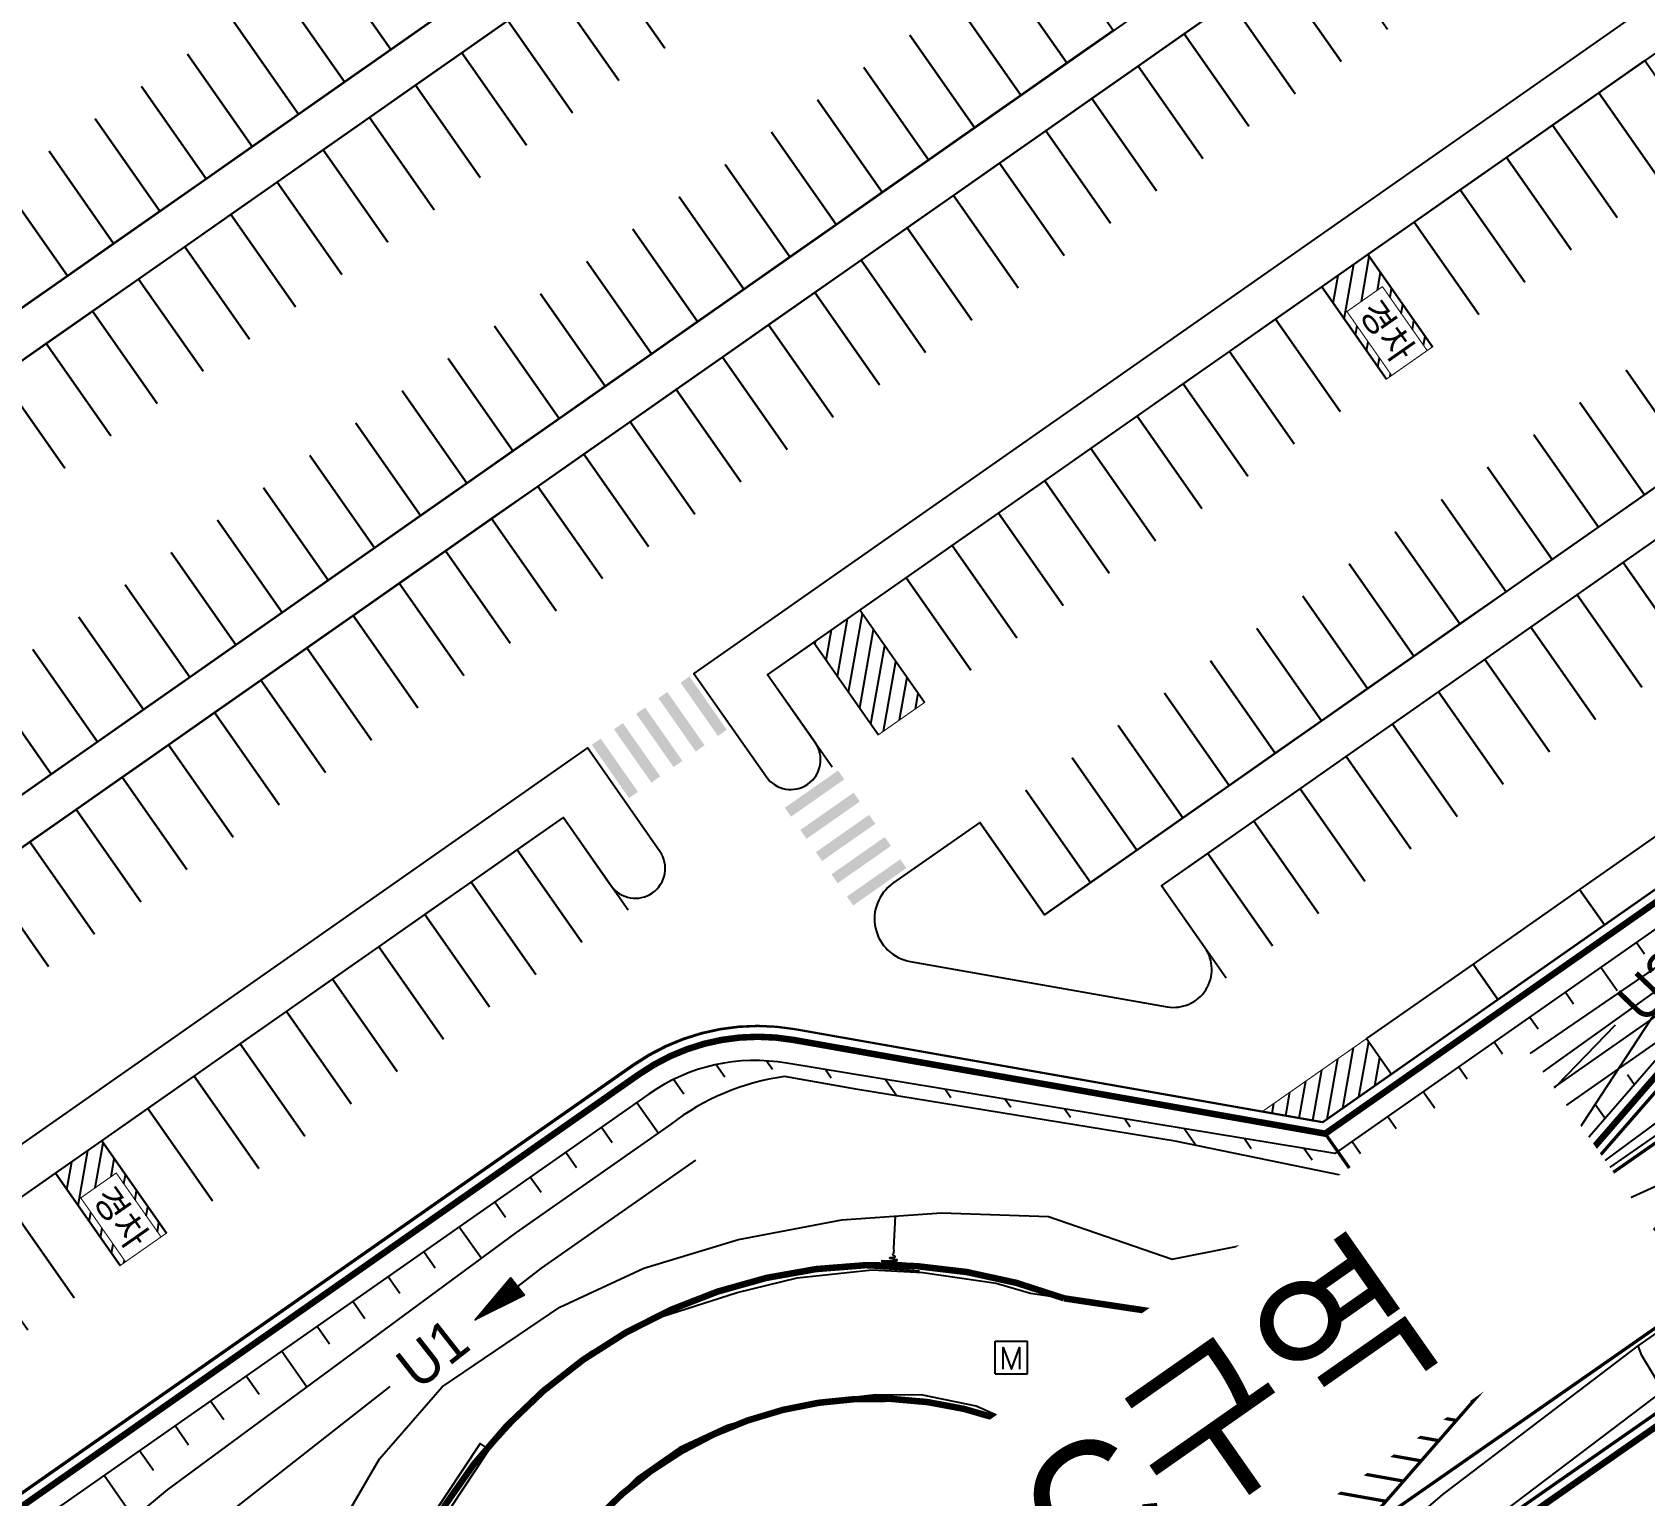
# Model space of a CAD drawing. Header units: millimetres. Extents: x 152904052 to 153933663, y 538271515 to 539240469.
# Drawn here: x 153312901 to 153387283, y 538487120 to 538554646 of the extents above; entities that cross this region are included whole.
import ezdxf
from ezdxf.enums import TextEntityAlignment as Align

# ---------------------------------------------------------------- set-up
doc = ezdxf.new("R2010")
doc.units = ezdxf.units.MM
doc.set_wipeout_variables(frame=1)
doc.layers.add('SCHM', color=9, linetype='Continuous')
doc.layers.add('TEXT', color=7, linetype='Continuous')
doc.styles.add('IIAC FONT', font='Gulim.ttf')
doc.styles.add('굴림', font='Gulim.ttf')

msp = doc.modelspace()

# ---------------------------------------------------------------- hatches: boundary and pattern name
at = {"layer": 'SCHM'}
h = msp.add_hatch(dxfattribs=at)
h.set_pattern_fill('ANSI31', color=256, scale=200, angle=35)
h.set_pattern_definition([(80, (123070761.2, 494261931), (-625.352923, 110.266593), [])])
h.paths.add_polyline_path([(153374511, 538544390.3), (153372381.2, 538542899), (153375363.8, 538538639.4), (153375609.6, 538538811.5), (153373544.7, 538541760.4), (153375183, 538542907.6), (153377247.9, 538539958.6), (153377493.6, 538540130.7)])
h = msp.add_hatch(dxfattribs=at)
h.set_pattern_fill('ANSI31', color=256, scale=200, angle=35)
h.set_pattern_definition([(80, (123045298.8, 494266564.3), (-625.352923, 110.266593), [])])
h.paths.add_polyline_path([(153351936.1, 538522235.1), (153354065.9, 538523726.4), (153351083.3, 538527986), (153348953.5, 538526494.7)])
h = msp.add_hatch(dxfattribs=at)
h.set_pattern_fill('ANSI31', color=256, scale=200, angle=35)
h.set_pattern_definition([(80, (122809884.9, 494497989), (-625.352923, 110.266593), [])])
h.paths.add_polyline_path([(153374450.5, 538508213), (153369642.4, 538504846.3), (153372427.9, 538504355.2), (153375597.7, 538506574.7)])
h = msp.add_hatch(dxfattribs=at)
h.set_pattern_fill('ANSI31', color=256, scale=200, angle=35)
h.set_pattern_definition([(80, (123012355.6, 494221035), (-625.352923, 110.266593), [])])
h.paths.add_polyline_path([(153316105.5, 538503494.3), (153313975.7, 538502003), (153316958.3, 538497743.4), (153317204, 538497915.5), (153315139.1, 538500864.4), (153316777.4, 538502011.6), (153318842.3, 538499062.6), (153319088.1, 538499234.7)])
h = msp.add_hatch(dxfattribs=at)
h.set_pattern_fill('HONEY', color=256, scale=1000, angle=34.959635, style=0, pattern_type=2)
h.set_pattern_definition([(79.959635, (153755015.5, 539335877.32), (-266.06227, 732.60553), [450, -900]), (199.959635, (153755015.5, 539335877.32), (-501.42387, -596.71945), [450, -900]), (139.959635, (153754326.46, 539336456.3), (-767.48614, 135.88609), [450, -900])])
h.paths.add_polyline_path([(153366298.5, 538493936.7), (153365261.1, 538494690.6), (153364126.9, 538494560.6), (153361847.3, 538493221.9), (153360831.4, 538491389.5), (153360940.9, 538491160), (153361125.4, 538490677), (153362498.7, 538489953.9), (153364191.8, 538490525.6), (153366218.2, 538492299.4), (153366692.1, 538493446.8)], flags=0)
h = msp.add_hatch(color=256, dxfattribs=at)
h.dxf.hatch_style = 1
h.paths.add_polyline_path([(153365937.6, 538487107.1), (153364319.9, 538485058.8), (153366798, 538485878.4), (153368415.7, 538487926.7)])
h.paths.add_polyline_path([(153367560.5, 538487327.8), (153366618.3, 538486134.9), (153365175.1, 538485657.6), (153366117.3, 538486850.5)], flags=16)

# ---------------------------------------------------------------- linework, layer by layer
for p, q in [((153381902.3, 538500457.4), (153389650.2, 538512291.3)), ((153386896.3, 538512650), (153387265.7, 538512122.5)), ((153385258, 538511502.9), (153386003.9, 538510437.7)), ((153383619.7, 538510355.7), (153383996.1, 538509818.1)), ((153381981.4, 538509208.6), (153382361.3, 538508666)), ((153380343.1, 538508061.4), (153380726.5, 538507513.8)), ((153344452.8, 538507014.6), (153344853.3, 538506442.7)), ((153346775.1, 538507185), (153347043, 538506802.4)), ((153349501.7, 538506777.9), (153349761.3, 538506407.1)), ((153378704.8, 538506914.3), (153379091.7, 538506361.6)), ((153342487.7, 538506334.3), (153342958.2, 538505662.2)), ((153352261.2, 538506323.8), (153352786.6, 538505573.5)), ((153386797.4, 538506091.1), (153386485.6, 538506536.4)), ((153340791, 538505270.5), (153341783.3, 538503853.4)), ((153355020.8, 538505869.7), (153355281.3, 538505497.6)), ((153357780.3, 538505415.5), (153358038.6, 538505046.6)), ((153377066.5, 538505767.1), (153377841.1, 538504660.8)), ((153360539.8, 538504961.4), (153360796, 538504595.5)), ((153363299.3, 538504507.3), (153363553.4, 538504144.5)), ((153375428.2, 538504620), (153375815.8, 538504066.3)), ((153385445.4, 538504535.1), (153384994.1, 538505179.7)), ((153339152.7, 538504123.4), (153339648.8, 538503414.8)), ((153366058.9, 538504053.2), (153366596.7, 538503285)), ((153368818.4, 538503599.1), (153369134.8, 538503147.2)), ((153371577.9, 538503144.9), (153371941.8, 538502625.2)), ((153373789.9, 538503472.8), (153374177.9, 538502918.7)), ((153384093.4, 538502979.1), (153383953.8, 538503178.4)), ((153337514.4, 538502976.2), (153338010.5, 538502267.7)), ((153335876.1, 538501829.1), (153336372.2, 538501120.5)), ((153382741.3, 538501423.1), (153382687.9, 538501499.4)), ((153334237.7, 538500681.9), (153334733.9, 538499973.4)), ((153332599.4, 538499534.8), (153333619.8, 538498077.6)), ((153330961.1, 538498387.6), (153331485.4, 538497638.9)), ((153329322.8, 538497240.5), (153329861.1, 538496471.7)), ((153327684.5, 538496093.3), (153328236.9, 538495304.5)), ((153326046.2, 538494946.2), (153326612.6, 538494137.3)), ((153324407.9, 538493799), (153325568.8, 538492141.1)), ((153322769.6, 538492651.9), (153323364.1, 538491802.8)), ((153321131.3, 538491504.7), (153321739.9, 538490635.6)), ((153319493, 538490357.5), (153320115.6, 538489468.4)), ((153317854.7, 538489210.4), (153318491.4, 538488301.2)), ((153316216.4, 538488063.2), (153317585.4, 538486108.1))]:
    msp.add_line(p, q, dxfattribs=at)
at = {"layer": 'SCHM', "const_width": 300}
for points in [[(153382280.1, 538500129.9), (153391066.5, 538510265.4), (153422858.3, 538532437.8, 0.4143172), (153425623.6, 538548104.4), (153408712.5, 538572245.2, 0.4141458), (153407319.9, 538572490.6), (153403311.7, 538569684, 0.4142136), (153403066.1, 538568291.2), (153423313.3, 538539375.2), (153372545, 538503826.8), (153348008.6, 538508153.2, 0.1989124), (153340909.9, 538506579.5), (153283005.5, 538466034.4), (153077550.5, 538759454.5)], [(153317735.7, 538454797.3), (153323314.7, 538463554.4), (153328258.1, 538473387.3, -0.5322184), (153360507.4, 538496226.9), (153368398.6, 538495046.4), (153373397.6, 538496673.4), (153380725.6, 538501629.4), (153382265.9, 538500165.3)], [(153361969.5, 538488392.2, 0.7113252), (153334831.8, 538468825.6), (153345052.3, 538477564.3), (153356535.5, 538485572.9), (153361988.5, 538488366.2)]]:
    msp.add_lwpolyline(points, format="xyb", dxfattribs=at)
at = {"layer": 'SCHM', "ltscale": 0.0008}
for points in [[(153392383.1, 538590870.6, 1.0251063), (153394635.6, 538592447.8), (153389185.9, 538600231.2, 1), (153386933.2, 538598653.8), (153389069.8, 538595602.5), (153262756.6, 538507157), (153260620, 538510208.3, 1), (153258367.3, 538508631), (153263787.6, 538500890, 1), (153266040.3, 538502467.4), (153263903.7, 538505518.7), (153390217, 538593964.2)], [(153391632.6, 538567882.9, 1.0250702), (153393885.2, 538569460.1), (153388435.4, 538577243.4, 1), (153386182.8, 538575666.1), (153388319.3, 538572614.7), (153273310.4, 538492084.6), (153271173.8, 538495135.9, 1), (153268921.1, 538493558.6), (153274341.4, 538485817.6, 1), (153276594.1, 538487395), (153274457.5, 538490446.3), (153389466.5, 538570976.4)], [(153404492, 538565383.2), (153403344.8, 538567021.5), (153343423.8, 538525064.4), (153346764.9, 538520292.8, 1), (153349017.6, 538521870.1), (153346823.7, 538525003.4)], [(153366996.2, 538512408.1), (153364995.6, 538515265.3), (153407591.5, 538545091.2), (153409946.6, 538541727.8, 1.0249981), (153412199.3, 538543305), (153408877.9, 538548048.5), (153406703.6, 538551153.6, 1.0249981), (153404451.1, 538549576.2), (153406444.3, 538546729.5), (153359588.8, 538513921), (153356606.2, 538518180.6), (153352605.2, 538515379, 0.6681786), (153353405.1, 538511771.1), (153365258.8, 538509681, 0.6681786)], [(153282028.7, 538479633.5), (153337403.4, 538518407.3), (153339597.3, 538515274, 1), (153341850, 538516851.3), (153338508.9, 538521622.9), (153278628.9, 538479694.5), (153281970, 538474922.9, 1), (153284222.7, 538476500.2)]]:
    msp.add_lwpolyline(points, format="xyb", close=True, dxfattribs=at)
at = {"layer": 'SCHM', "ltscale": 0.005, "const_width": 100}
msp.add_lwpolyline([(153372427.9, 538504355.2), (153422617, 538539498), (153394798.3, 538579227.2)], dxfattribs=at)
at = {"layer": 'SCHM'}
for points in [[(153326452.9, 538558105.7), (153329435.5, 538553846.1), (153331565.3, 538555337.4), (153328582.7, 538559597)], [(153342084.5, 538553913.4), (153339101.9, 538558173), (153341231.7, 538559664.3), (153344214.3, 538555404.7)], [(153357649.4, 538557487.4), (153360632, 538553227.9), (153362761.8, 538554719.2), (153359779.2, 538558978.7)], [(153373280.9, 538553295.2), (153370298.3, 538557554.7), (153372428.1, 538559046), (153375410.7, 538554786.5)], [(153324323.2, 538556614.4), (153327305.8, 538552354.8), (153329435.5, 538553846.1), (153326452.9, 538558105.7)], [(153339954.7, 538552422.1), (153336972.1, 538556681.7), (153339101.9, 538558173), (153342084.5, 538553913.4)], [(153355519.6, 538555996.1), (153358502.2, 538551736.6), (153360632, 538553227.9), (153357649.4, 538557487.4)], [(153371151.1, 538551803.9), (153368168.5, 538556063.4), (153370298.3, 538557554.7), (153373280.9, 538553295.2)], [(153322193.4, 538555123.1), (153325176, 538550863.5), (153327305.8, 538552354.8), (153324323.2, 538556614.4)], [(153337824.9, 538550930.8), (153334842.3, 538555190.4), (153336972.1, 538556681.7), (153339954.7, 538552422.1)], [(153353389.8, 538554504.8), (153356372.4, 538550245.3), (153358502.2, 538551736.6), (153355519.6, 538555996.1)], [(153369021.3, 538550312.6), (153366038.7, 538554572.1), (153368168.5, 538556063.4), (153371151.1, 538551803.9)], [(153320063.6, 538553631.8), (153323046.2, 538549372.2), (153325176, 538550863.5), (153322193.4, 538555123.1)], [(153335695.1, 538549439.5), (153332712.5, 538553699.1), (153334842.3, 538555190.4), (153337824.9, 538550930.8)], [(153351260, 538553013.5), (153354242.6, 538548754), (153356372.4, 538550245.3), (153353389.8, 538554504.8)], [(153366891.5, 538548821.3), (153363908.9, 538553080.8), (153366038.7, 538554572.1), (153369021.3, 538550312.6)], [(153317933.8, 538552140.5), (153320916.4, 538547880.9), (153323046.2, 538549372.2), (153320063.6, 538553631.8)], [(153333565.3, 538547948.2), (153330582.7, 538552207.8), (153332712.5, 538553699.1), (153335695.1, 538549439.5)], [(153349130.2, 538551522.2), (153352112.8, 538547262.7), (153354242.6, 538548754), (153351260, 538553013.5)], [(153364761.7, 538547330), (153361779.1, 538551589.5), (153363908.9, 538553080.8), (153366891.5, 538548821.3)], [(153388142.6, 538547587.2), (153385160, 538551846.8), (153387289.8, 538553338.1), (153390272.4, 538549078.5)], [(153315804, 538550649.2), (153318786.6, 538546389.6), (153320916.4, 538547880.9), (153317933.8, 538552140.5)], [(153331435.5, 538546456.9), (153328452.9, 538550716.5), (153330582.7, 538552207.8), (153333565.3, 538547948.2)], [(153347000.4, 538550030.9), (153349983, 538545771.4), (153352112.8, 538547262.7), (153349130.2, 538551522.2)], [(153362631.9, 538545838.7), (153359649.3, 538550098.2), (153361779.1, 538551589.5), (153364761.7, 538547330)], [(153386012.8, 538546095.9), (153383030.2, 538550355.5), (153385160, 538551846.8), (153388142.6, 538547587.2)], [(153313674.2, 538549157.9), (153316656.8, 538544898.3), (153318786.6, 538546389.6), (153315804, 538550649.2)], [(153329305.7, 538544965.6), (153326323.1, 538549225.2), (153328452.9, 538550716.5), (153331435.5, 538546456.9)], [(153344870.6, 538548539.7), (153347853.2, 538544280.1), (153349983, 538545771.4), (153347000.4, 538550030.9)], [(153360502.1, 538544347.4), (153357519.5, 538548607), (153359649.3, 538550098.2), (153362631.9, 538545838.7)], [(153383883, 538544604.6), (153380900.4, 538548864.2), (153383030.2, 538550355.5), (153386012.8, 538546095.9)], [(153311544.4, 538547666.6), (153314527, 538543407), (153316656.8, 538544898.3), (153313674.2, 538549157.9)], [(153327175.9, 538543474.3), (153324193.3, 538547733.9), (153326323.1, 538549225.2), (153329305.7, 538544965.6)], [(153342740.8, 538547048.4), (153345723.4, 538542788.8), (153347853.2, 538544280.1), (153344870.6, 538548539.7)], [(153358372.3, 538542856.1), (153355389.8, 538547115.7), (153357519.5, 538548607), (153360502.1, 538544347.4)], [(153381753.2, 538543113.3), (153378770.6, 538547372.9), (153380900.4, 538548864.2), (153383883, 538544604.6)], [(153309414.6, 538546175.3), (153312397.2, 538541915.7), (153314527, 538543407), (153311544.4, 538547666.6)], [(153325046.1, 538541983), (153322063.5, 538546242.6), (153324193.3, 538547733.9), (153327175.9, 538543474.3)], [(153340611, 538545557.1), (153343593.6, 538541297.5), (153345723.4, 538542788.8), (153342740.8, 538547048.4)], [(153356242.6, 538541364.8), (153353260, 538545624.4), (153355389.8, 538547115.7), (153358372.3, 538542856.1)], [(153379623.4, 538541622), (153376640.8, 538545881.6), (153378770.6, 538547372.9), (153381753.2, 538543113.3)], [(153322916.3, 538540491.7), (153319933.7, 538544751.3), (153322063.5, 538546242.6), (153325046.1, 538541983)], [(153338481.2, 538544065.8), (153341463.8, 538539806.2), (153343593.6, 538541297.5), (153340611, 538545557.1)], [(153354112.8, 538539873.5), (153351130.2, 538544133.1), (153353260, 538545624.4), (153356242.6, 538541364.8)], [(153377493.6, 538540130.7), (153374511, 538544390.3), (153376640.8, 538545881.6), (153379623.4, 538541622)], [(153320786.5, 538539000.4), (153317803.9, 538543260), (153319933.7, 538544751.3), (153322916.3, 538540491.7)], [(153336351.4, 538542574.5), (153339334, 538538314.9), (153341463.8, 538539806.2), (153338481.2, 538544065.8)], [(153351983, 538538382.2), (153349000.4, 538542641.8), (153351130.2, 538544133.1), (153354112.8, 538539873.5)], [(153375363.8, 538538639.4), (153372381.2, 538542899), (153374511, 538544390.3), (153377493.6, 538540130.7)], [(153318656.7, 538537509.1), (153315674.1, 538541768.7), (153317803.9, 538543260), (153320786.5, 538539000.4)], [(153334221.6, 538541083.2), (153337204.2, 538536823.6), (153339334, 538538314.9), (153336351.4, 538542574.5)], [(153349853.2, 538536890.9), (153346870.6, 538541150.5), (153349000.4, 538542641.8), (153351983, 538538382.2)], [(153373234, 538537148.1), (153370251.4, 538541407.7), (153372381.2, 538542899), (153375363.8, 538538639.4)], [(153316526.9, 538536017.8), (153313544.3, 538540277.4), (153315674.1, 538541768.7), (153318656.7, 538537509.1)], [(153332091.8, 538539591.9), (153335074.4, 538535332.3), (153337204.2, 538536823.6), (153334221.6, 538541083.2)], [(153347723.4, 538535399.6), (153344740.8, 538539659.2), (153346870.6, 538541150.5), (153349853.2, 538536890.9)], [(153371104.2, 538535656.8), (153368121.6, 538539916.4), (153370251.4, 538541407.7), (153373234, 538537148.1)], [(153314397.1, 538534526.5), (153311414.5, 538538786.1), (153313544.3, 538540277.4), (153316526.9, 538536017.8)], [(153386423.4, 538539058.7), (153389406, 538534799.1), (153391535.8, 538536290.4), (153388553.2, 538540550)], [(153329962, 538538100.6), (153332944.6, 538533841), (153335074.4, 538535332.3), (153332091.8, 538539591.9)], [(153345593.6, 538533908.3), (153342611, 538538167.9), (153344740.8, 538539659.2), (153347723.4, 538535399.6)], [(153368974.4, 538534165.5), (153365991.8, 538538425.1), (153368121.6, 538539916.4), (153371104.2, 538535656.8)], [(153312267.3, 538533035.2), (153309284.7, 538537294.8), (153311414.5, 538538786.1), (153314397.1, 538534526.5)], [(153384293.6, 538537567.4), (153387276.2, 538533307.8), (153389406, 538534799.1), (153386423.4, 538539058.7)], [(153327832.3, 538536609.3), (153330814.8, 538532349.7), (153332944.6, 538533841), (153329962, 538538100.6)], [(153343463.8, 538532417), (153340481.2, 538536676.6), (153342611, 538538167.9), (153345593.6, 538533908.3)], [(153366844.6, 538532674.2), (153363862, 538536933.8), (153365991.8, 538538425.1), (153368974.4, 538534165.5)], [(153382163.8, 538536076.1), (153385146.4, 538531816.5), (153387276.2, 538533307.8), (153384293.6, 538537567.4)], [(153325702.5, 538535118), (153328685.1, 538530858.4), (153330814.8, 538532349.7), (153327832.3, 538536609.3)], [(153341334, 538530925.7), (153338351.4, 538535185.3), (153340481.2, 538536676.6), (153343463.8, 538532417)], [(153364714.8, 538531182.9), (153361732.2, 538535442.5), (153363862, 538536933.8), (153366844.6, 538532674.2)], [(153380034, 538534584.8), (153383016.6, 538530325.2), (153385146.4, 538531816.5), (153382163.8, 538536076.1)], [(153323572.7, 538533626.7), (153326555.3, 538529367.1), (153328685.1, 538530858.4), (153325702.5, 538535118)], [(153339204.2, 538529434.4), (153336221.6, 538533694), (153338351.4, 538535185.3), (153341334, 538530925.7)], [(153362585, 538529691.6), (153359602.4, 538533951.2), (153361732.2, 538535442.5), (153364714.8, 538531182.9)], [(153377904.2, 538533093.5), (153380886.8, 538528833.9), (153383016.6, 538530325.2), (153380034, 538534584.8)], [(153321442.9, 538532135.4), (153324425.5, 538527875.8), (153326555.3, 538529367.1), (153323572.7, 538533626.7)], [(153337074.4, 538527943.1), (153334091.8, 538532202.7), (153336221.6, 538533694), (153339204.2, 538529434.4)], [(153360455.2, 538528200.3), (153357472.6, 538532459.9), (153359602.4, 538533951.2), (153362585, 538529691.6)], [(153375774.4, 538531602.2), (153378757, 538527342.6), (153380886.8, 538528833.9), (153377904.2, 538533093.5)], [(153319313.1, 538530644.1), (153322295.7, 538526384.5), (153324425.5, 538527875.8), (153321442.9, 538532135.4)], [(153334944.6, 538526451.8), (153331962, 538530711.4), (153334091.8, 538532202.7), (153337074.4, 538527943.1)], [(153358325.4, 538526709), (153355342.8, 538530968.6), (153357472.6, 538532459.9), (153360455.2, 538528200.3)], [(153373644.6, 538530110.9), (153376627.2, 538525851.3), (153378757, 538527342.6), (153375774.4, 538531602.2)], [(153389276.1, 538525918.6), (153386293.5, 538530178.2), (153388423.3, 538531669.5), (153391405.9, 538527409.9)], [(153317183.3, 538529152.8), (153320165.9, 538524893.2), (153322295.7, 538526384.5), (153319313.1, 538530644.1)], [(153332814.8, 538524960.5), (153329832.2, 538529220.1), (153331962, 538530711.4), (153334944.6, 538526451.8)], [(153356195.6, 538525217.7), (153353213.1, 538529477.3), (153355342.8, 538530968.6), (153358325.4, 538526709)], [(153371514.8, 538528619.6), (153374497.4, 538524360.1), (153376627.2, 538525851.3), (153373644.6, 538530110.9)], [(153387146.3, 538524427.4), (153384163.7, 538528686.9), (153386293.5, 538530178.2), (153389276.1, 538525918.6)], [(153315053.5, 538527661.5), (153318036.1, 538523401.9), (153320165.9, 538524893.2), (153317183.3, 538529152.8)], [(153330685, 538523469.2), (153327702.4, 538527728.8), (153329832.2, 538529220.1), (153332814.8, 538524960.5)], [(153354065.9, 538523726.4), (153351083.3, 538527986), (153353213.1, 538529477.3), (153356195.6, 538525217.7)], [(153369385, 538527128.3), (153372367.6, 538522868.8), (153374497.4, 538524360.1), (153371514.8, 538528619.6)], [(153385016.5, 538522936.1), (153382033.9, 538527195.6), (153384163.7, 538528686.9), (153387146.3, 538524427.4)], [(153312923.7, 538526170.2), (153315906.3, 538521910.6), (153318036.1, 538523401.9), (153315053.5, 538527661.5)], [(153328555.2, 538521977.9), (153325572.6, 538526237.5), (153327702.4, 538527728.8), (153330685, 538523469.2)], [(153367255.2, 538525637), (153370237.8, 538521377.5), (153372367.6, 538522868.8), (153369385, 538527128.3)], [(153382886.7, 538521444.8), (153379904.2, 538525704.3), (153382033.9, 538527195.6), (153385016.5, 538522936.1)], [(153310793.9, 538524678.9), (153313776.5, 538520419.3), (153315906.3, 538521910.6), (153312923.7, 538526170.2)], [(153326425.4, 538520486.6), (153323442.8, 538524746.2), (153325572.6, 538526237.5), (153328555.2, 538521977.9)], [(153349806.3, 538520743.8), (153346823.7, 538525003.4), (153348953.5, 538526494.7), (153351936.1, 538522235.1)], [(153365125.4, 538524145.7), (153368108, 538519886.2), (153370237.8, 538521377.5), (153367255.2, 538525637)], [(153380757, 538519953.5), (153377774.4, 538524213), (153379904.2, 538525704.3), (153382886.7, 538521444.8)], [(153308664.1, 538523187.6), (153311646.7, 538518928), (153313776.5, 538520419.3), (153310793.9, 538524678.9)], [(153324295.6, 538518995.3), (153321313, 538523254.9), (153323442.8, 538524746.2), (153326425.4, 538520486.6)], [(153362995.6, 538522654.4), (153365978.2, 538518394.9), (153368108, 538519886.2), (153365125.4, 538524145.7)], [(153378627.2, 538518462.2), (153375644.6, 538522721.7), (153377774.4, 538524213), (153380757, 538519953.5)], [(153322165.8, 538517504), (153319183.2, 538521763.6), (153321313, 538523254.9), (153324295.6, 538518995.3)], [(153360865.8, 538521163.1), (153363848.4, 538516903.6), (153365978.2, 538518394.9), (153362995.6, 538522654.4)], [(153376497.4, 538516970.9), (153373514.8, 538521230.4), (153375644.6, 538522721.7), (153378627.2, 538518462.2)], [(153320036, 538516012.7), (153317053.4, 538520272.3), (153319183.2, 538521763.6), (153322165.8, 538517504)], [(153358736, 538519671.8), (153361718.6, 538515412.3), (153363848.4, 538516903.6), (153360865.8, 538521163.1)], [(153374367.6, 538515479.6), (153371385, 538519739.1), (153373514.8, 538521230.4), (153376497.4, 538516970.9)], [(153317906.2, 538514521.4), (153314923.6, 538518781), (153317053.4, 538520272.3), (153320036, 538516012.7)], [(153356606.2, 538518180.6), (153359588.8, 538513921), (153361718.6, 538515412.3), (153358736, 538519671.8)], [(153372237.8, 538513988.3), (153369255.2, 538518247.9), (153371385, 538519739.1), (153374367.6, 538515479.6)], [(153315776.4, 538513030.1), (153312793.8, 538517289.7), (153314923.6, 538518781), (153317906.2, 538514521.4)], [(153338256.2, 538512656.4), (153335273.6, 538516916), (153337403.4, 538518407.3), (153340386, 538514147.7)], [(153370108, 538512497), (153367125.4, 538516756.6), (153369255.2, 538518247.9), (153372237.8, 538513988.3)], [(153313646.6, 538511538.8), (153310664, 538515798.4), (153312793.8, 538517289.7), (153315776.4, 538513030.1)], [(153336126.4, 538511165.1), (153333143.8, 538515424.7), (153335273.6, 538516916), (153338256.2, 538512656.4)], [(153367978.2, 538511005.7), (153364995.6, 538515265.3), (153367125.4, 538516756.6), (153370108, 538512497)], [(153311516.9, 538510047.5), (153308534.3, 538514307.1), (153310664, 538515798.4), (153313646.6, 538511538.8)], [(153333996.6, 538509673.8), (153331014, 538513933.4), (153333143.8, 538515424.7), (153336126.4, 538511165.1)], [(153331866.8, 538508182.5), (153328884.2, 538512442.1), (153331014, 538513933.4), (153333996.6, 538509673.8)], [(153329737, 538506691.2), (153326754.4, 538510950.8), (153328884.2, 538512442.1), (153331866.8, 538508182.5)], [(153397842.6, 538505974.5), (153382436.6, 538498961.4), (153375999.6, 538495702.4), (153375400.6, 538495542.4), (153374894.6, 538495462.4), (153374574.6, 538495569.4), (153373099.6, 538496778.4), (153379487.6, 538501271.4), (153380695.6, 538501691.4), (153381023.6, 538501665.4), (153381588.6, 538501179.4), (153382166.6, 538500720.4), (153382809.6, 538500641.4), (153397871.6, 538511733.5)], [(153327607.2, 538505199.9), (153324624.6, 538509459.5), (153326754.4, 538510950.8), (153329737, 538506691.2)], [(153381902.3, 538500457.4), (153390781.3, 538510676.1)], [(153325477.4, 538503708.6), (153322494.8, 538507968.2), (153324624.6, 538509459.5), (153327607.2, 538505199.9)], [(153385918.3, 538508829), (153381423.9, 538504188.8)], [(153323347.7, 538502217.3), (153320365.1, 538506476.9), (153322494.8, 538507968.2), (153325477.4, 538503708.6)], [(153321217.9, 538500726), (153318235.3, 538504985.6), (153320365.1, 538506476.9), (153323347.7, 538502217.3)], [(153319088.1, 538499234.7), (153316105.5, 538503494.3), (153318235.3, 538504985.6), (153321217.9, 538500726)], [(153316958.3, 538497743.4), (153313975.7, 538502003), (153316105.5, 538503494.3), (153319088.1, 538499234.7)], [(153343489.4, 538502609.8), (153336374.3, 538497627.7)], [(153314828.5, 538496252.1), (153311845.9, 538500511.7), (153313975.7, 538502003), (153316958.3, 538497743.4)], [(153312698.7, 538494760.8), (153309716.1, 538499020.4), (153311845.9, 538500511.7), (153314828.5, 538496252.1)], [(153376315.2, 538500696.2), (153374889.1, 538499723.1)], [(153379937.6, 538500348.4), (153381382.2, 538500348.4)], [(153379940.3, 538500761.7), (153381379.5, 538500761.7)], [(153353823.7, 538497488.2), (153351527.6, 538497632.8), (153351433.8, 538497642.3), (153351411.2, 538497685.5), (153351445.1, 538497704.4), (153353516.2, 538497598.2), (153353559.5, 538497606.8), (153353575.5, 538497633.5), (153353552.9, 538497654.9), (153351783, 538497768.6), (153351727, 538497794.6), (153351727.6, 538497806.1), (153351775.2, 538497838.1), (153353210.8, 538497767.9), (153353241, 538497795.1), (153353222.2, 538497829.1), (153352132, 538497908.7), (153352083.4, 538497941.5), (153352108.2, 538497967.1), (153352707.9, 538497955), (153352774, 538497964.7), (153352791.1, 538498000.8), (153352767.9, 538498013), (153352475.6, 538498063.3), (153352451.4, 538498095.5), (153352475.4, 538498117.3), (153352663.8, 538498135.3), (153352707.2, 538498145.7), (153352694.1, 538498179.4), (153352613.9, 538498209), (153352602.3, 538498263.2), (153352637.3, 538498311.6), (153352647.1, 538498368.9), (153352656.2, 538498404.6), (153352643.9, 538498531.7), (153352722.7, 538500023.5)], [(153336374.3, 538497627.7), (153335291.1, 538496778.4)], [(153370074.7, 538496437.9), (153360993.4, 538490244.7)], [(153374440.6, 538496878.4), (153374690.6, 538496878.4)], [(153375440.6, 538496878.4), (153375690.6, 538496878.4)], [(153329394.4, 538492153.8), (153322318.2, 538486603.3)]]:
    msp.add_lwpolyline(points, dxfattribs=at)
for points, const_width in [([(153473043.8, 538554031.3), (153453721.2, 538536284.3), (153378911.4, 538484109.9)], 300), ([(153375714.3, 538482489.8), (153453435.2, 538536694.4)], 150), ([(153319710.6, 538451965.6), (153420431.2, 538522210.8)], 150), ([(153319996.6, 538451555.5), (153420717.2, 538521800.7)], 150), ([(153382544.9, 538499750.3), (153391353.3, 538509855.8)], 150), ([(153374450.5, 538508213), (153369642.4, 538504846.3), (153372427.9, 538504355.2), (153375597.7, 538506574.7), (153374450.5, 538508213)], 50), ([(153372545, 538503826.8), (153373692.1, 538502188.5)], 150), ([(153382544.9, 538499750.3), (153382265.9, 538500165.3)], 300), ([(153374808.7, 538494354.8), (153382544.9, 538499750.3)], 150), ([(153343714.6, 538468097.1), (153373855.1, 538485155.5), (153382658.9, 538495257.8)], 150), ([(153382658.9, 538495257.8), (153381962.7, 538495381.9)], 150), ([(153356821.5, 538485162.8), (153374807.9, 538494354.2)], 150), ([(153381846.2, 538494325.3), (153380732.4, 538494523.8)], 150), ([(153381033.6, 538493392.8), (153379502.1, 538493665.8)], 150), ([(153380220.9, 538492460.3), (153378271.7, 538492807.7)], 150), ([(153379408.3, 538491527.7), (153377041.4, 538491949.6)], 150), ([(153378595.6, 538490595.2), (153375811.1, 538491091.6)], 150), ([(153374580.7, 538490233.5), (153375873.6, 538490003)], 150), ([(153377782.9, 538489662.7), (153374580.7, 538490233.5)], 150), ([(153374630.4, 538490224.6), (153377713.3, 538489675)], 150), ([(153373350.4, 538489375.4), (153374344.9, 538489198.2)], 150), ([(153376970.3, 538488730.2), (153373350.4, 538489375.4)], 150), ([(153376157.6, 538487797.6), (153372120.1, 538488517.4)], 150), ([(153375345, 538486865.1), (153370889.7, 538487659.3)], 150)]:
    msp.add_lwpolyline(points, dxfattribs=dict(at, const_width=const_width))
for points, const_width in [([(153377493.6, 538540130.7), (153374511, 538544390.3), (153372381.2, 538542899), (153375363.8, 538538639.4), (153375609.6, 538538811.5), (153373544.7, 538541760.4), (153375183, 538542907.6), (153377247.9, 538539958.6)], 50), ([(153375609.6, 538538811.5), (153377247.9, 538539958.6), (153375183, 538542907.6), (153373544.7, 538541760.4)], 50), ([(153351936.1, 538522235.1), (153354065.9, 538523726.4), (153351083.3, 538527986), (153348953.5, 538526494.7)], 50), ([(153319088.1, 538499234.7), (153316105.5, 538503494.3), (153313975.7, 538502003), (153316958.3, 538497743.4), (153317204, 538497915.5), (153315139.1, 538500864.4), (153316777.4, 538502011.6), (153318842.3, 538499062.6)], 50), ([(153317204, 538497915.5), (153318842.3, 538499062.6), (153316777.4, 538502011.6), (153315139.1, 538500864.4)], 50), ([(153365937.6, 538487107.1), (153364319.9, 538485058.8), (153366798, 538485878.4), (153368415.7, 538487926.7)], 100), ([(153367560.5, 538487327.8), (153366117.3, 538486850.5), (153365175.1, 538485657.6), (153366618.3, 538486134.9)], 100)]:
    msp.add_lwpolyline(points, close=True, dxfattribs=dict(at, const_width=const_width))
for points in [[(153424302.1, 538538841.8), (153372989.8, 538502912.6), (153347706.2, 538507073.4, 0.1989124), (153341354.7, 538505665.3), (153283450.3, 538465120.2)], [(153389420.8, 538512619), (153379476.2, 538505807.2), (153373766.2, 538501803.8), (153365616.6, 538503487.5), (153350982, 538505866.9), (153347598.6, 538506463.5, 0.1315329), (153342347, 538504248.2), (153335227.6, 538499263.1), (153319125.6, 538487390.2), (153303700.5, 538474550.7), (153285656.3, 538461969.7), (153283450.3, 538465120.2)]]:
    msp.add_lwpolyline(points, format="xyb", dxfattribs=at)
at = {"layer": 'SCHM', "ltscale": 0.3, "const_width": 150}
for points in [[(153382544.9, 538499750.3), (153430654.9, 538533303.5)], [(153373855.1, 538485155.5), (153441933.6, 538532635.2)], [(153324432.1, 538459220.8), (153374808.7, 538494354.8)]]:
    msp.add_lwpolyline(points, dxfattribs=at)
at = {"layer": 'SCHM'}
for points in [[(153385427.5, 538513457.6), (153390342.4, 538516899.1), (153389195.2, 538518537.4), (153384280.3, 538515095.9)], [(153380512.6, 538510016.1), (153385427.5, 538513457.6), (153384280.3, 538515095.9), (153379365.4, 538511654.4)], [(153375597.7, 538506574.7), (153380512.6, 538510016.1), (153379365.4, 538511654.4), (153374450.5, 538508213)], [(153380542.6, 538501291), (153380319.4, 538501218.5), (153380129.6, 538501080.6), (153379991.7, 538500890.8), (153379919.1, 538500667.6), (153379919.1, 538500432.9), (153379991.7, 538500209.8), (153380129.6, 538500019.9), (153380319.4, 538499882), (153380542.6, 538499809.5), (153380777.2, 538499809.5), (153381000.4, 538499882), (153381190.2, 538500019.9), (153381328.2, 538500209.8), (153381400.7, 538500432.9), (153381400.7, 538500667.6), (153381328.2, 538500890.8), (153381190.2, 538501080.6), (153381000.4, 538501218.5), (153380777.2, 538501291)], [(153375176.5, 538499303.6), (153372842, 538498327.8), (153372824.9, 538498315.9), (153374586.8, 538500132.2), (153374603.9, 538500144.1), (153375176.5, 538499303.6)], [(153375084.7, 538499334.8), (153373037.2, 538498458.2), (153374599.6, 538500045.6), (153375084.7, 538499334.8)], [(153375018.2, 538499361.5), (153373245.9, 538498601.1), (153374600.5, 538499976.2), (153375018.2, 538499361.5)], [(153374936.8, 538499377.7), (153373454.6, 538498744.1), (153374584.3, 538499894.8), (153374936.8, 538499377.7)], [(153374870.4, 538499404.4), (153373665.4, 538498888.5), (153374586.6, 538499823.3), (153374870.4, 538499404.4)], [(153374790.5, 538499418.5), (153373874.1, 538499031.5), (153374570.4, 538499741.9), (153374790.5, 538499418.5)], [(153374724.1, 538499445.2), (153374082.8, 538499174.4), (153374571.3, 538499672.4), (153374724.1, 538499445.2)], [(153374642.7, 538499461.4), (153374293, 538499315.2), (153374555.1, 538499591), (153374642.7, 538499461.4)], [(153374579.9, 538499487.4), (153374503.8, 538499459.7), (153374557.4, 538499519.5), (153374579.9, 538499487.4)], [(153335606.1, 538496380.5), (153333342.2, 538495250), (153333329, 538495236.3), (153334964, 538497167.7), (153334979.2, 538497178.4), (153335606.1, 538496380.5)], [(153335511.5, 538496405.2), (153333528, 538495393.7), (153334983.5, 538497081.4), (153335511.5, 538496405.2)], [(153375007, 538497248.8), (153374895.4, 538497212.5), (153374800.5, 538497143.6), (153374731.5, 538497048.7), (153374695.2, 538496937.1), (153374695.2, 538496819.8), (153374731.5, 538496708.2), (153374800.5, 538496613.3), (153374895.4, 538496544.3), (153375007, 538496508), (153375124.3, 538496508), (153375235.9, 538496544.3), (153375330.8, 538496613.3), (153375399.7, 538496708.2), (153375436, 538496819.8), (153375436, 538496937.1), (153375399.7, 538497048.7), (153375330.8, 538497143.6), (153375235.9, 538497212.5), (153375124.3, 538497248.8)], [(153335445.9, 538496427.5), (153333726.9, 538495551.2), (153334987.2, 538497011.2), (153335445.9, 538496427.5)], [(153335362, 538496437), (153333927.9, 538495705.6), (153334977.8, 538496927.3), (153335362, 538496437)], [(153335296.4, 538496459.2), (153334126.9, 538495863.1), (153334981.4, 538496857.1), (153335296.4, 538496459.2)], [(153335212.5, 538496468.7), (153334325.8, 538496020.6), (153334975, 538496775.3), (153335212.5, 538496468.7)], [(153335146.9, 538496490.9), (153334524.7, 538496178.1), (153334978.7, 538496705.1), (153335146.9, 538496490.9)], [(153335062.9, 538496500.4), (153334725.8, 538496332.5), (153334967.1, 538496624.3), (153335062.9, 538496500.4)], [(153334997.3, 538496522.6), (153334924.7, 538496490), (153334976, 538496553.2), (153334997.3, 538496522.6)], [(153361278.7, 538489823.7), (153358945.6, 538488845.8), (153358930.7, 538488835.3), (153360690.5, 538490650.1), (153360707.6, 538490662.1), (153361278.7, 538489823.7)], [(153361186.8, 538489854.9), (153359139.3, 538488978.3), (153360701.8, 538490565.8), (153361186.8, 538489854.9)], [(153361120.4, 538489881.6), (153359348, 538489121.2), (153360704.2, 538490494.2), (153361120.4, 538489881.6)], [(153361039, 538489897.8), (153359556.7, 538489264.2), (153360687.9, 538490412.8), (153361039, 538489897.8)], [(153360976.2, 538489923.8), (153359767.6, 538489408.6), (153360688.8, 538490343.4), (153360976.2, 538489923.8)], [(153360892.7, 538489938.6), (153359977.7, 538489549.4), (153360672.6, 538490262), (153360892.7, 538489938.6)], [(153360828.4, 538489966.8), (153360186.4, 538489692.4), (153360674.9, 538490190.4), (153360828.4, 538489966.8)], [(153360748.5, 538489980.9), (153360397.3, 538489836.8), (153360658.7, 538490109), (153360748.5, 538489980.9)], [(153360682, 538490007.5), (153360606, 538489979.8), (153360659.6, 538490039.6), (153360682, 538490007.5)]]:
    msp.add_lwpolyline(points, close=True, dxfattribs=at)
at = {"layer": 'SCHM', "ltscale": 0.005}
msp.add_lwpolyline([(153372427.9, 538504355.2, 100, 100, 0), (153348095.4, 538508645.6, 100, 150, 0.1989124), (153340623.2, 538506989.1, 150, 150, 0), (153283128.3, 538466730.7, 150, 150, 0)], format="xyseb", dxfattribs=at)
at = {"layer": 'SCHM', "ltscale": 0.3, "const_width": 150, "flags": 128}
msp.add_lwpolyline([(153382265.9, 538500165.3), (153374639.6, 538494846.5), (153361988.5, 538488366.2)], dxfattribs=at)
at = {"layer": 'SCHM', "flags": 128}
for points in [[(153372755.6, 538498037.4), (153374255.6, 538498037.4)], [(153372755.6, 538496537.4), (153372755.6, 538498037.4)], [(153374255.6, 538496537.4), (153374255.6, 538498037.4)], [(153373125.6, 538496757.4), (153373125.6, 538497757.4), (153373505.6, 538496757.4), (153373885.6, 538497757.4), (153373885.6, 538496757.4)], [(153372755.6, 538496537.4), (153374255.6, 538496537.4)], [(153357315.6, 538494246.4), (153358815.6, 538494246.4)], [(153357315.6, 538492746.4), (153357315.6, 538494246.4)], [(153358815.6, 538492746.4), (153358815.6, 538494246.4)], [(153357685.6, 538492966.4), (153357685.6, 538493966.4), (153358065.6, 538492966.4), (153358445.6, 538493966.4), (153358445.6, 538492966.4)], [(153357315.6, 538492746.4), (153358815.6, 538492746.4)]]:
    msp.add_lwpolyline(points, dxfattribs=at)
msp.add_lwpolyline([(153369279.3, 538494473), (153369279.3, 538496673), (153367079.3, 538496673), (153367079.3, 538494473)], close=True, dxfattribs=at)
at = {"layer": 'SCHM'}
for points in [[(153382161.6, 538500264.4, 0), (153382398.6, 538499995.4, 0), (153397011.6, 538510140.5, 0), (153444633.6, 538543421.5, 0), (153444633.6, 538543421.5, 0), (153445819.6, 538544874.5, 0), (153446761.6, 538545668.5, 0), (153452911.5, 538549925.5, 0), (153455044.5, 538550922.5, 0), (153455501.5, 538551225.5, 0), (153481651.5, 538569179.6, 0), (153509439.5, 538588572.6, 0), (153510362.5, 538589716.6, 0), (153510498.5, 538590670.6, 0)], [(153387145.6, 538493594.4, 0), (153386979.6, 538494038.4, 0), (153407390.6, 538508222.5, 0), (153423804.6, 538519601.5, 0), (153448913.6, 538537084.5, 0), (153459937.6, 538544840.5, 0), (153482219.5, 538560555.6, 0), (153509254.5, 538579225.6, 0), (153510381.5, 538579802.6, 0), (153511160.5, 538579970.6, 0), (153512028.5, 538576870.6, 0)], [(153326825.6, 538485228.4, 0), (153328917.6, 538488822.4, 0), (153331809.6, 538492146.4, 0), (153337230.6, 538495816.4, 0), (153341118.6, 538497626.4, 0), (153345478.6, 538498944.4, 0), (153350252.6, 538499845.4, 0), (153354843.6, 538500176.4, 0), (153359782.6, 538500003.4, 0), (153365485.6, 538498030.4, 0), (153370822.6, 538499099.4, 0), (153378372.6, 538503589.4, 0), (153380707.6, 538505324.4, 0), (153410198.6, 538526449.5, 0), (153425647.6, 538535748.5, 0), (153442328.6, 538548086.5, 0), (153444062.6, 538549391.5, 0)], [(153317735.7, 538454797.3, 0), (153323471.7, 538459166.4, 0), (153324769.7, 538460168.4, 0), (153334464.7, 538468441.4, 0), (153345037.6, 538477585.4, 0), (153356638.6, 538485517.4, 0), (153358786.6, 538486704.4, 0), (153362007.6, 538488412.4, 0), (153374510.6, 538494780.4, 0), (153382161.6, 538500264.4, 0), (153380725.6, 538501629.4, 0)], [(153333980.6, 538489255.4, 0), (153336545.6, 538492073.4, 0), (153338715.6, 538493791.4, 0), (153341918.6, 538495371.4, 0), (153345416.6, 538496505.4, 0), (153348183.6, 538497173.4, 0), (153351648.6, 538497543.4, 0), (153353981.6, 538497427.4, 0), (153357365.6, 538496930.4, 0), (153358946.6, 538496460.4, 0), (153368398.6, 538495046.4, 0), (153373397.6, 538496673.4, 0), (153380725.6, 538501629.4, 0)], [(153321577.7, 538447902.3, 0), (153329036.7, 538452916.4, 0), (153341435.7, 538459436.4, 0), (153347508.7, 538462646.4, 0), (153359391.7, 538471159.4, 0), (153369162.6, 538479604.4, 0), (153377976.6, 538487182.4, 0), (153386979.6, 538494038.4, 0)], [(153321577.7, 538447902.3, 0), (153332178.7, 538450192.4, 0), (153343133.7, 538451951.4, 0), (153347829.7, 538450835.4, 0), (153352667.7, 538450521.4, 0), (153357448.7, 538451322.4, 0), (153361638.7, 538452584.4, 0), (153366104.7, 538454815.4, 0), (153369769.7, 538458592.4, 0), (153372374.7, 538462253.4, 0), (153374151.7, 538465928.4, 0), (153375153.7, 538469733.4, 0), (153375783.7, 538473280.4, 0), (153377474.6, 538482367.4, 0), (153380824.6, 538486430.4, 0), (153388127.6, 538491965.4, 0), (153387145.6, 538493594.4, 0)], [(153362007.6, 538488412.4, 0), (153359668.6, 538489807.4, 0), (153356437.6, 538491251.4, 0), (153353978.6, 538491765.4, 0), (153351805.6, 538491783.4, 0), (153348574.6, 538491399.4, 0), (153344957.6, 538490366.4, 0), (153342740.6, 538489326.4, 0), (153340806.6, 538487972.4, 0), (153339082.6, 538486285.4, 0), (153337037.6, 538483508.4, 0), (153335799.6, 538481152.4, 0), (153334609.6, 538477910.4, 0), (153334009.7, 538474289.4, 0), (153333938.7, 538471367.4, 0), (153334464.7, 538468441.4, 0)]]:
    msp.add_polyline3d(points, dxfattribs=at)
for points in [[(153442461.2, 538547054.8, 0), (153443029.9, 538546232.3, 0), (153426697.5, 538534939.2, 0), (153410086.7, 538523627, 0), (153381694.3, 538503758.8, 0), (153381120.9, 538504578.1, 0), (153409518.5, 538524449.9, 0), (153426131.7, 538535763.8, 0), (153442461.2, 538547054.8, 0)], [(153333980.6, 538489255.4, 0), (153333563.8, 538489531.5, 0), (153331175.9, 538485926.6, 0), (153329431.4, 538482727.4, 0), (153328562, 538479801.6, 0), (153327944.7, 538476948, 0), (153327577.9, 538473071.5, 0), (153328075.7, 538473024.4, 0), (153328439.6, 538476871.4, 0), (153329046.6, 538479677.4, 0), (153329895.6, 538482534.4, 0), (153331604.6, 538485668.4, 0)]]:
    msp.add_polyline3d(points, close=True, dxfattribs=at)
for points in [[(153342809.5, 538524634.2), (153344530.2, 538522176.7), (153343219.1, 538524921), (153344939.8, 538522463.5)], [(153341785.5, 538523917.2), (153343506.3, 538521459.7), (153342195.1, 538524204), (153343915.8, 538521746.5)], [(153340761.6, 538523200.2), (153342482.3, 538520742.8), (153341171.2, 538523487), (153342891.9, 538521029.6)], [(153339737.7, 538522483.3), (153341458.4, 538520025.8), (153340147.2, 538522770.1), (153341868, 538520312.6)], [(153338713.7, 538521766.3), (153340434.4, 538519308.8), (153339123.3, 538522053.1), (153340844, 538519595.6)], [(153350072.1, 538520583.9), (153347614.6, 538518863.2), (153350358.9, 538520174.3), (153347901.4, 538518453.6)], [(153350789.1, 538519560), (153348331.6, 538517839.2), (153351075.9, 538519150.4), (153348618.4, 538517429.7)], [(153351506, 538518536), (153349048.6, 538516815.3), (153351792.8, 538518126.4), (153349335.4, 538516405.7)], [(153352223, 538517512.1), (153349765.6, 538515791.4), (153352509.8, 538517102.5), (153350052.3, 538515381.8)], [(153352940, 538516488.1), (153350482.5, 538514767.4), (153353226.8, 538516078.6), (153350769.3, 538514357.8)]]:
    msp.add_solid(points, dxfattribs=at)

# ---------------------------------------------------------------- texts
at = {"layer": 'SCHM', "style": 'IIAC FONT'}
for p in [(153375396.3, 538540859.5), (153316990.7, 538499963.5)]:
    msp.add_text('경차', height=1200, rotation=305.000001, dxfattribs=at).set_placement(p, align=Align.MIDDLE_CENTER)
at = {"layer": 'SCHM', "ltscale": 10, "style": 'IIAC FONT'}
for s, height, rotation, p in [('U2', 1918.79, 46.27714, (153387652.8, 538510642.7)), ('P', 1918.8, 34.999999, (153371449.8, 538497376.9)), ('U1', 1918.79, 38.075623, (153331361.7, 538493695.1)), ('P', 1918.8, 34.999999, (153357553.7, 538487896.7))]:
    msp.add_text(s, height=height, rotation=rotation, dxfattribs=at).set_placement(p, align=Align.MIDDLE_CENTER)

# ---------------------------------------------------------------- next in the draw order: wipeouts: each hides what was drawn before it
at = {"color": 1}
msp.add_wipeout([(153354212.5, 538473975.9), (153388616.9, 538498066.1), (153381734, 538507895.9), (153347329.6, 538483805.7)], dxfattribs=at).dxf.layer = 'TEXT'

# ---------------------------------------------------------------- next in the draw order: texts
at = {"layer": 'TEXT', "style": '굴림'}
msp.add_text('C구역', height=6000, rotation=35.000001, dxfattribs=at).set_placement((153367973.2, 538490935.9), align=Align.MIDDLE)

doc.saveas('drawing.dxf')
